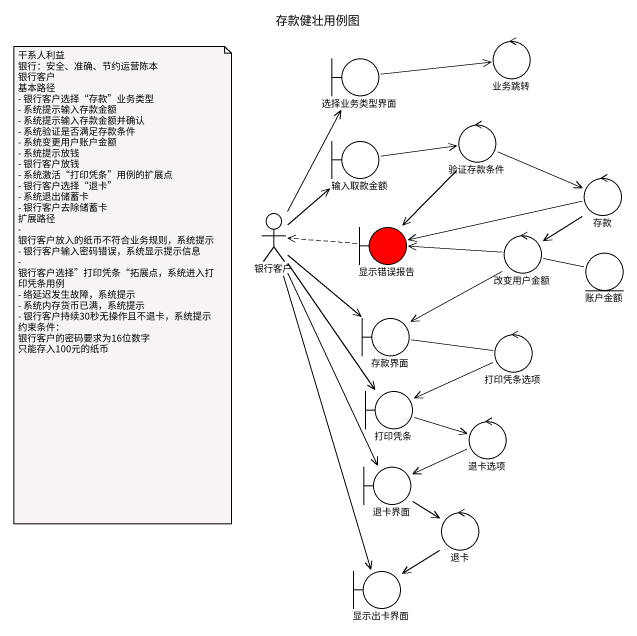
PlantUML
@startuml
title 存款健壮用例图
control 业务跳转
boundary 选择业务类型界面
control 验证存款条件
boundary 输入取款金额
control 存款
actor 银行客户
boundary 显示错误报告 #FF0000
control 改变用户金额
entity 账户金额
boundary 存款界面
control 打印凭条选项
boundary 打印凭条
control 退卡选项
boundary 退卡界面
control 退卡
boundary 显示出卡界面
选择业务类型界面 -right-> 业务跳转
验证存款条件 -right-> 存款
验证存款条件 --> 显示错误报告
输入取款金额 -right-> 验证存款条件
存款 -left-> 显示错误报告
存款 --> 改变用户金额
银行客户 -up-> 选择业务类型界面
银行客户 -up-> 输入取款金额
银行客户 --> 存款界面
银行客户 --> 打印凭条
银行客户 --> 退卡界面
银行客户 --> 显示出卡界面
显示错误报告 .left.> 银行客户
改变用户金额 -left-> 显示错误报告
改变用户金额 -right- 账户金额
改变用户金额 --> 存款界面
存款界面 -right- 打印凭条选项
打印凭条选项 -left-> 打印凭条
打印凭条 -right-> 退卡选项
退卡选项 -left-> 退卡界面
退卡界面 --> 退卡
退卡 --> 显示出卡界面
note as N1
  干系人利益
  银行：安全、准确、节约运营陈本
  银行客户
  基本路径
  - 银行客户选择“存款”业务类型
  - 系统提示输入存款金额
  - 系统提示输入存款金额并确认
  - 系统验证是否满足存款条件
  - 系统变更用户账户金额
  - 系统提示放钱
  - 银行客户放钱
  - 系统激活“打印凭条”用例的扩展点
  - 银行客户选择“退卡”
  - 系统退出储蓄卡
  - 银行客户去除储蓄卡
  扩展路径
  - 银行客户放入的纸币不符合业务规则，系统提示
  - 银行客户输入密码错误，系统显示提示信息
  - 银行客户选择”打印凭条“拓展点，系统进入打印凭条用例
  - 络延迟发生故障，系统提示
  - 系统内存货币已满，系统提示
  - 银行客户持续30秒无操作且不退卡，系统提示
  约束条件：
  银行客户的密码要求为16位数字
  只能存入100元的纸币
end note
@enduml
